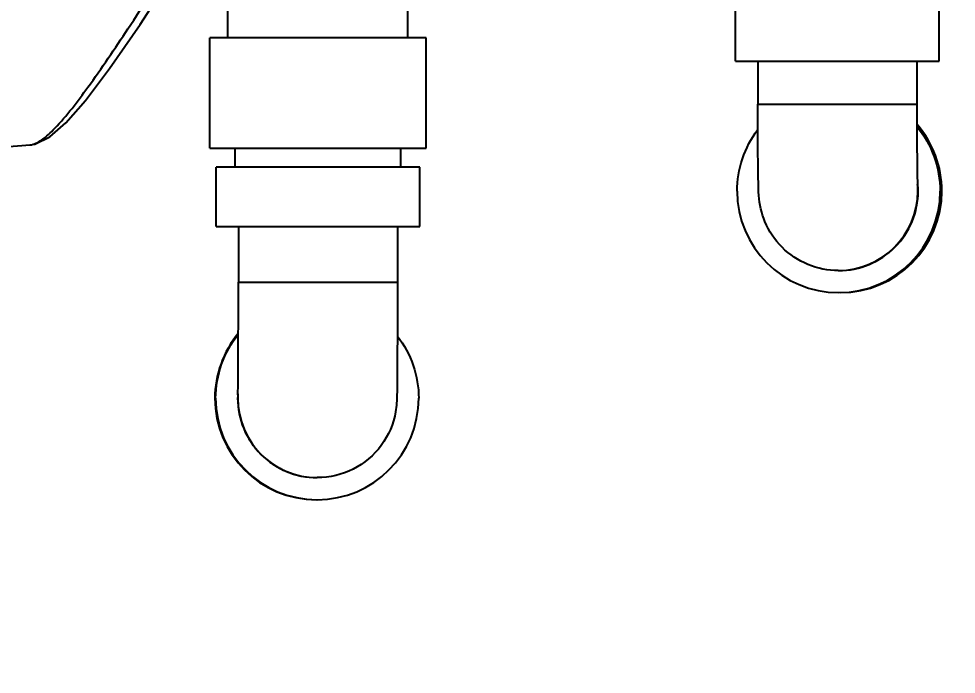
# Model space of a CAD drawing. Header units: millimetres. Extents: x 5828 to 7155, y 123 to 421.
# Drawn here: x 6361.35 to 6369.43, y 284.24 to 289.89 of the extents above; entities that cross this region are included whole.
import ezdxf

# ---------------------------------------------------------------- set-up
doc = ezdxf.new("R2010")
doc.units = ezdxf.units.MM
for name, color, linetype in [('外形图', 7, 'Continuous'), ('多重引线', 7, 'Continuous'), ('尺寸标注', 7, 'Continuous')]:
    doc.layers.add(name, color=color, linetype=linetype)
doc.styles.add('微软雅黑', font='msyh.ttc', dxfattribs={"height": 2})
doc.dimstyles.new('尺寸标注_1_20比例', dxfattribs={"dimtxt": 1.5, "dimasz": 1.25, "dimexe": 0.5, "dimexo": 0.4, "dimgap": 0.5, "dimtad": 1, "dimdec": 1, "dimlfac": 20, "dimdsep": 46, "dimtxsty": '微软雅黑', "dimcen": 0.09, "dimadec": 0, "dimazin": 0, "dimtp": 0.01, "dimtm": 0.01, "dimtfac": 1, "dimtdec": 1, "dimtofl": 0, "dimtmove": 0, "dimatfit": 3, "dimfxl": 1, "dimtolj": 1, "dimarcsym": 0})

# ---------------------------------------------------------------- blocks, each defined once
blk = doc.blocks.new('*D1056')
at = {"layer": 'Defpoints', "color": 0}
for p in [(6369.4329, 311.2873), (6369.4329, 295.1307), (6345.0571, 282.8222)]:
    blk.add_point(p, dxfattribs=at)
at = {"layer": '尺寸标注', "color": 0, "linetype": 'Continuous', "lineweight": -2}
for p, q in [((6345.0571, 283.2222), (6345.0571, 311.7873)), ((6369.4329, 295.5307), (6369.4329, 311.7873)), ((6346.3071, 311.2873), (6368.1829, 311.2873))]:
    blk.add_line(p, q, dxfattribs=at)
at = {"layer": '尺寸标注', "color": 0}
for points in [[(6346.3071, 311.4956), (6346.3071, 311.0789), (6345.0571, 311.2873)], [(6368.1829, 311.0789), (6368.1829, 311.4956), (6369.4329, 311.2873)]]:
    blk.add_solid(points, dxfattribs=at)
at = {"layer": '尺寸标注', "color": 0, "insert": (6357.245, 312.8732), "char_height": 2, "attachment_point": 5, "style": '微软雅黑'}
blk.add_mtext('\\A1;\\A1;{\\H1.05x;487.5}', dxfattribs=at)
blk = doc.blocks.new('*D1110')
at = {"layer": 'Defpoints', "color": 0}
for p in [(6369.4329, 319.1341), (6369.4329, 295.853), (6344.1571, 265.1508)]:
    blk.add_point(p, dxfattribs=at)
at = {"layer": '多重引线', "color": 0, "lineweight": -2}
for p, q in [((6344.1571, 265.5508), (6344.1571, 319.6341)), ((6369.4329, 296.253), (6369.4329, 319.6341)), ((6345.4071, 319.1341), (6368.1829, 319.1341))]:
    blk.add_line(p, q, dxfattribs=at)
at = {"layer": '多重引线', "color": 0}
for points in [[(6345.4071, 319.3424), (6345.4071, 318.9258), (6344.1571, 319.1341)], [(6368.1829, 318.9258), (6368.1829, 319.3424), (6369.4329, 319.1341)]]:
    blk.add_solid(points, dxfattribs=at)
at = {"layer": '多重引线', "color": 0, "insert": (6356.795, 320.72), "char_height": 2, "attachment_point": 5, "style": '微软雅黑'}
blk.add_mtext('\\A1;\\A1;{\\H1.05x;505.5}', dxfattribs=at)

msp = doc.modelspace()

# ---------------------------------------------------------------- linework, layer by layer
at = {"layer": '外形图', "color": 0, "linetype": 'Continuous'}
for p, q in [((6363.1577, 289.7216), (6363.1577, 290.0266)), ((6364.7077, 289.7216), (6364.7077, 290.0266)), ((6367.5303, 289.5206), (6367.5303, 290.0316)), ((6369.2854, 289.5206), (6369.2854, 290.0316)), ((6363.0002, 288.7716), (6363.0002, 289.7216)), ((6364.8652, 289.7216), (6363.0002, 289.7216)), ((6364.8652, 288.7716), (6364.8652, 289.7216)), ((6367.5303, 289.5206), (6369.2854, 289.5206)), ((6367.7228, 289.5206), (6367.7228, 289.1516)), ((6369.0928, 289.5206), (6369.0928, 289.1516)), ((6367.7228, 289.1516), (6369.0928, 289.1516)), ((6361.4503, 288.7991), (6361.4527, 288.7993)), ((6363.0002, 288.7716), (6364.8652, 288.7716)), ((6363.2192, 288.6065), (6363.2192, 288.7716)), ((6364.6462, 288.6065), (6364.6462, 288.7716)), ((6363.0552, 288.0955), (6363.0552, 288.6065)), ((6364.8102, 288.6065), (6363.0552, 288.6065)), ((6364.8102, 288.0955), (6364.8102, 288.6065)), ((6363.0552, 288.0955), (6364.8102, 288.0955)), ((6363.2477, 288.0955), (6363.2477, 287.6165)), ((6364.6177, 288.0955), (6364.6177, 287.6165)), ((6368.4167, 287.7165), (6368.4195, 287.7165)), ((6363.2477, 287.6165), (6364.6177, 287.6165)), ((6363.9274, 285.9315), (6363.9262, 285.9315))]:
    msp.add_line(p, q, dxfattribs=at)
for points in [[(6361.4503, 288.7989), (6361.4923, 288.8066), (6361.6224, 288.8692), (6361.7613, 288.9898), (6361.9294, 289.1828), (6362.1363, 289.4576), (6362.3998, 289.8383), (6362.7311, 290.3513)], [(6356.7457, 288.5983), (6358.9766, 288.6057), (6361.4527, 288.7993)]]:
    msp.add_lwpolyline(points, dxfattribs=at)
for centre, radius, start, end in [((6368.4341, 288.4015), 0.8751, 359.99973, 40.89075), ((6368.4195, 288.4015), 0.875, 179.99887, 269.99727), ((6368.4167, 288.4015), 0.685, 270.00273, 0.00131), ((6368.4195, 288.4015), 0.875, 270.00266, 0.0012), ((6368.4195, 288.4015), 0.685, 270.00156, 0.00172), ((6368.4341, 288.4015), 0.875, 270.00273, 0.00113), ((6368.4179, 288.4015), 0.6838, 0.00575, 4.66453), ((6368.4208, 288.4015), 0.6837, 0.00594, 4.69211), ((6363.9197, 286.6165), 0.875, 180.00043, 269.99896), ((6363.9262, 286.6165), 0.875, 180.00049, 359.99957), ((6363.9232, 286.6165), 0.682, 176.92407, 179.99726), ((6363.9262, 286.6165), 0.685, 179.99988, 270.00008), ((6363.9254, 286.6165), 0.683, 176.93519, 179.99764), ((6363.9274, 286.6165), 0.685, 180.00031, 269.99889)]:
    msp.add_arc(centre, radius, start, end, dxfattribs=at)
for points, knots in [([(6361.4527, 288.7991), (6361.4878, 288.8033), (6361.5675, 288.8466), (6361.7391, 289.0102), (6361.9848, 289.337), (6362.3185, 289.8271), (6362.6966, 290.4256), (6363.0855, 291.1096), (6363.5813, 292.1536), (6363.8424, 293.0114), (6363.9714, 293.6049)], [0, 0, 0, 0, 0.019255, 0.047233, 0.129589, 0.240589, 0.370862, 0.515084, 0.669082, 1, 1, 1, 1]), ([(6368.4167, 287.7165), (6368.3277, 287.7165), (6368.1477, 287.7521), (6367.9206, 287.9041), (6367.7736, 288.1216), (6367.7298, 288.3264), (6367.7273, 288.5013), (6367.723, 288.7637), (6367.7228, 288.9866), (6367.7228, 289.1516)], [0, 0, 0, 0, 0.146764, 0.293375, 0.439812, 0.567544, 0.632533, 0.72811, 1, 1, 1, 1]), ([(6369.0928, 289.1516), (6369.0928, 289.0016), (6369.0947, 288.7702), (6369.0952, 288.5386), (6369.0988, 288.4572)], [0, 0, 0, 0, 0.647773, 1, 1, 1, 1]), ([(6363.2437, 286.6531), (6363.2424, 286.6243), (6363.2477, 286.8534), (6363.2454, 286.9517), (6363.2479, 287.2935), (6363.2477, 287.4992), (6363.2477, 287.6165)], [0, 0, 0, 0, 0.089778, 0.317142, 0.634665, 1, 1, 1, 1]), ([(6364.6177, 287.6165), (6364.6177, 287.4172), (6364.6176, 287.1433), (6364.6155, 286.8207), (6364.6148, 286.6476), (6364.6061, 286.4434), (6364.4977, 286.1937), (6364.248, 285.9823), (6364.0332, 285.9315), (6363.9274, 285.9315)], [0, 0, 0, 0, 0.289189, 0.397508, 0.468062, 0.540568, 0.693207, 0.846542, 1, 1, 1, 1])]:
    msp.add_open_spline(points, degree=3, knots=knots, dxfattribs=at)
for points in [[(6369.0941, 288.9587), (6369.2198, 288.8066), (6369.2945, 288.5989), (6369.2945, 288.4015)], [(6367.5445, 288.4015), (6367.5445, 288.587), (6367.6096, 288.7811), (6367.7215, 288.9291)], [(6363.246, 287.175), (6363.1197, 287.0226), (6363.0446, 286.8144), (6363.0446, 286.6165)], [(6363.0512, 286.6165), (6363.0512, 286.8114), (6363.1238, 287.0162), (6363.2465, 287.1675)], [(6364.6185, 287.1517), (6364.7337, 287.0025), (6364.8012, 286.805), (6364.8012, 286.6165)]]:
    msp.add_open_spline(points, degree=3, dxfattribs=at)

# ---------------------------------------------------------------- dimensions: what is measured, and where the dimension line sits
at = {"layer": '多重引线'}
dim = msp.add_linear_dim(base=(6369.4329, 319.1341), p1=(6344.1571, 265.1508), p2=(6369.4329, 295.853), text='\\A1;{\\H1.05x;<>}', dimstyle='尺寸标注_1_20比例', override={"dimtxsty": '微软雅黑'}, dxfattribs=at)
dim.commit()
dim.dimension.update_dxf_attribs({"geometry": '*D1110', "text_midpoint": (6356.795, 320.72)})
at = {"layer": '尺寸标注', "color": 0, "linetype": 'Continuous'}
dim = msp.add_linear_dim(base=(6369.4329, 311.2873), p1=(6345.0571, 282.8222), p2=(6369.4329, 295.1307), text='\\A1;{\\H1.05x;487.5}', dimstyle='尺寸标注_1_20比例', override={"dimtxsty": '微软雅黑'}, dxfattribs=at)
dim.commit()
dim.dimension.update_dxf_attribs({"geometry": '*D1056', "text_midpoint": (6357.245, 312.8732)})

doc.saveas('drawing.dxf')
